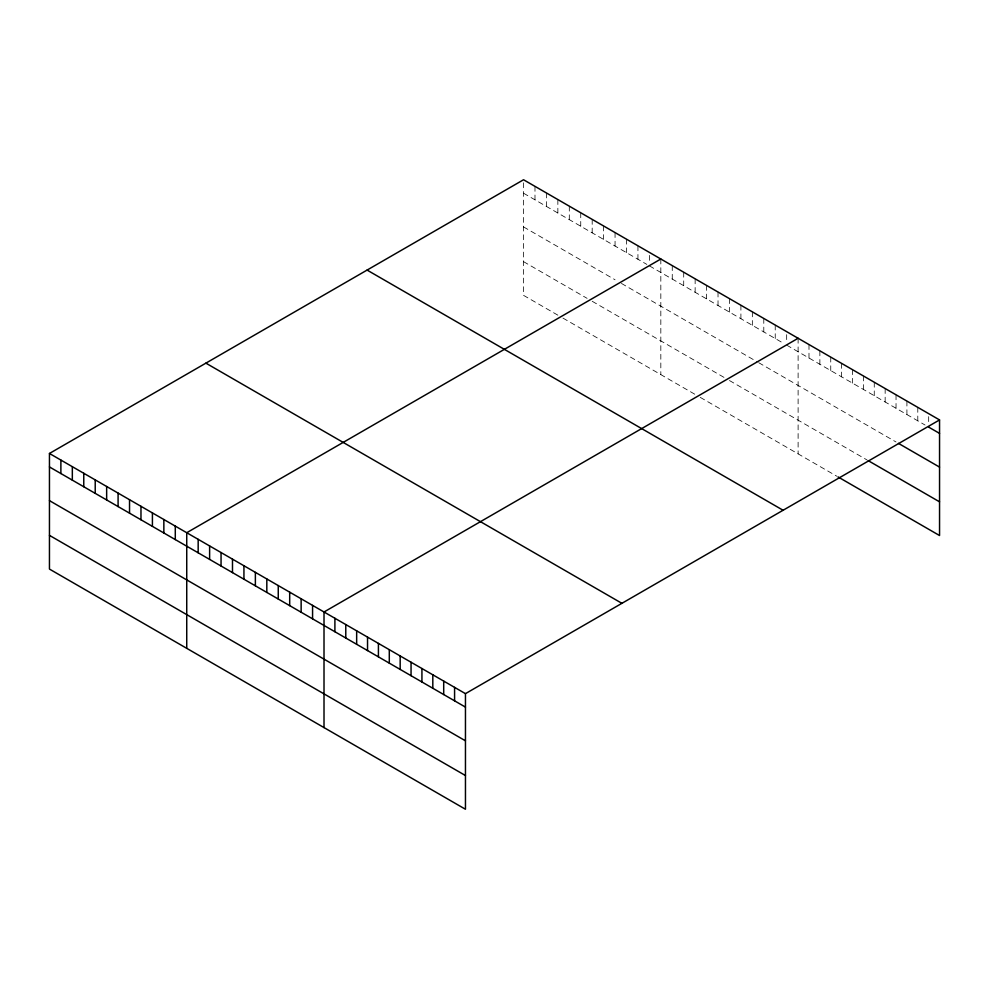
<?xml version="1.0" encoding="UTF-8"?>
<svg xmlns="http://www.w3.org/2000/svg" width="989" height="989" viewBox="0 0 989 989"><rect width="100%" height="100%" fill="white"/><g stroke="black" fill="none" stroke-linecap="round" stroke-linejoin="round"><path stroke-width="0.74" stroke-dasharray="4.95 3.71" d="M523.54 193.214L646.843 264.397M649.39 265.868L784.129 343.665M786.663 345.124L925.049 425.023M523.54 226.914L615.059 279.763M621.426 283.423L757.426 361.949M758.699 362.691L896.034 441.972M523.54 261.652L587.095 298.344M592.188 301.274L724.381 377.6M729.462 380.53L867.019 459.947M557.858 315.17L523.54 295.352L523.54 179.751M562.951 318.099L695.143 394.426M700.224 397.355L836.793 476.204M928.671 416.641L928.671 424.12M917.792 407.369L917.792 420.832M906.913 401.089L906.913 414.552M896.034 394.809L896.034 408.272M885.155 388.529L885.155 401.991M874.264 382.249L874.264 395.699M863.385 375.968L863.385 389.419M852.506 369.676L852.506 383.139M841.627 363.396L841.627 376.858M830.748 357.116L830.748 370.578M819.869 350.835L819.869 364.298M808.99 344.555L808.99 358.018M798.111 338.275L798.111 453.864M786.663 334.653L786.663 342.132M775.228 325.06L775.228 338.522M763.792 318.458L763.792 331.921M752.345 311.856L752.345 325.319M740.909 305.242L740.909 318.705M729.462 298.641L729.462 312.104M718.026 292.039L718.026 305.502M706.591 285.438L706.591 298.888M695.143 278.824L695.143 292.287M683.708 272.222L683.708 285.685M672.26 265.621L672.26 279.083M660.825 259.019L660.825 374.608M649.39 255.397L649.39 262.876M637.942 245.804L637.942 259.266M626.507 239.202L626.507 252.665M615.059 232.588L615.059 246.051M603.624 225.987L603.624 239.449M592.188 219.385L592.188 232.848M580.741 212.783L580.741 226.234M569.305 206.169L569.305 219.632M557.858 199.568L557.858 213.031M546.423 192.966L546.423 206.429M534.987 186.365L534.987 199.815"/><path stroke-width="1.48" d="M939.55 419.929L465.46 693.648L465.46 809.249L49.45 569.071L49.45 453.469L523.54 179.751L939.55 419.929L939.55 535.531L838.004 476.908M660.825 259.019L186.736 532.725L186.736 648.327M798.111 338.275L324.009 611.993L324.009 727.583M928.671 427.112L939.55 433.392M898.445 443.369L939.55 467.105M868.218 460.651L939.55 501.831M367.092 270.084L783.103 510.262M205.897 363.148L621.908 603.327M49.45 453.469L465.46 693.648M49.45 466.932L465.46 707.11M49.45 500.632L465.46 740.81M49.45 535.358L465.46 775.537M454.581 687.367L454.581 700.83M443.702 681.087L443.702 694.55M432.811 674.807L432.811 688.27M421.932 668.527L421.932 681.977M411.053 662.234L411.053 675.697M400.174 655.954L400.174 669.417M389.295 649.674L389.295 663.137M378.416 643.394L378.416 656.857M367.537 637.114L367.537 650.577M356.658 630.834L356.658 644.296M345.779 624.553L345.779 638.016M334.9 618.273L334.9 631.724M312.573 605.379L312.573 618.842M301.138 598.778L301.138 612.24M289.69 592.176L289.69 605.639M278.255 585.562L278.255 599.025M266.82 578.961L266.82 592.423M255.372 572.359L255.372 585.822M243.937 565.757L243.937 579.208M232.489 559.144L232.489 572.606M221.054 552.542L221.054 566.005M209.619 545.94L209.619 559.403M198.171 539.339L198.171 552.789M175.288 526.123L175.288 539.586M163.853 519.522L163.853 532.984M152.417 512.908L152.417 526.371M140.97 506.306L140.97 519.769M129.534 499.705L129.534 513.167M118.087 493.103L118.087 506.553M106.651 486.489L106.651 499.952M95.216 479.888L95.216 493.35M83.768 473.286L83.768 486.749M72.333 466.684L72.333 480.135M60.885 460.07L60.885 473.533"/></g></svg>
